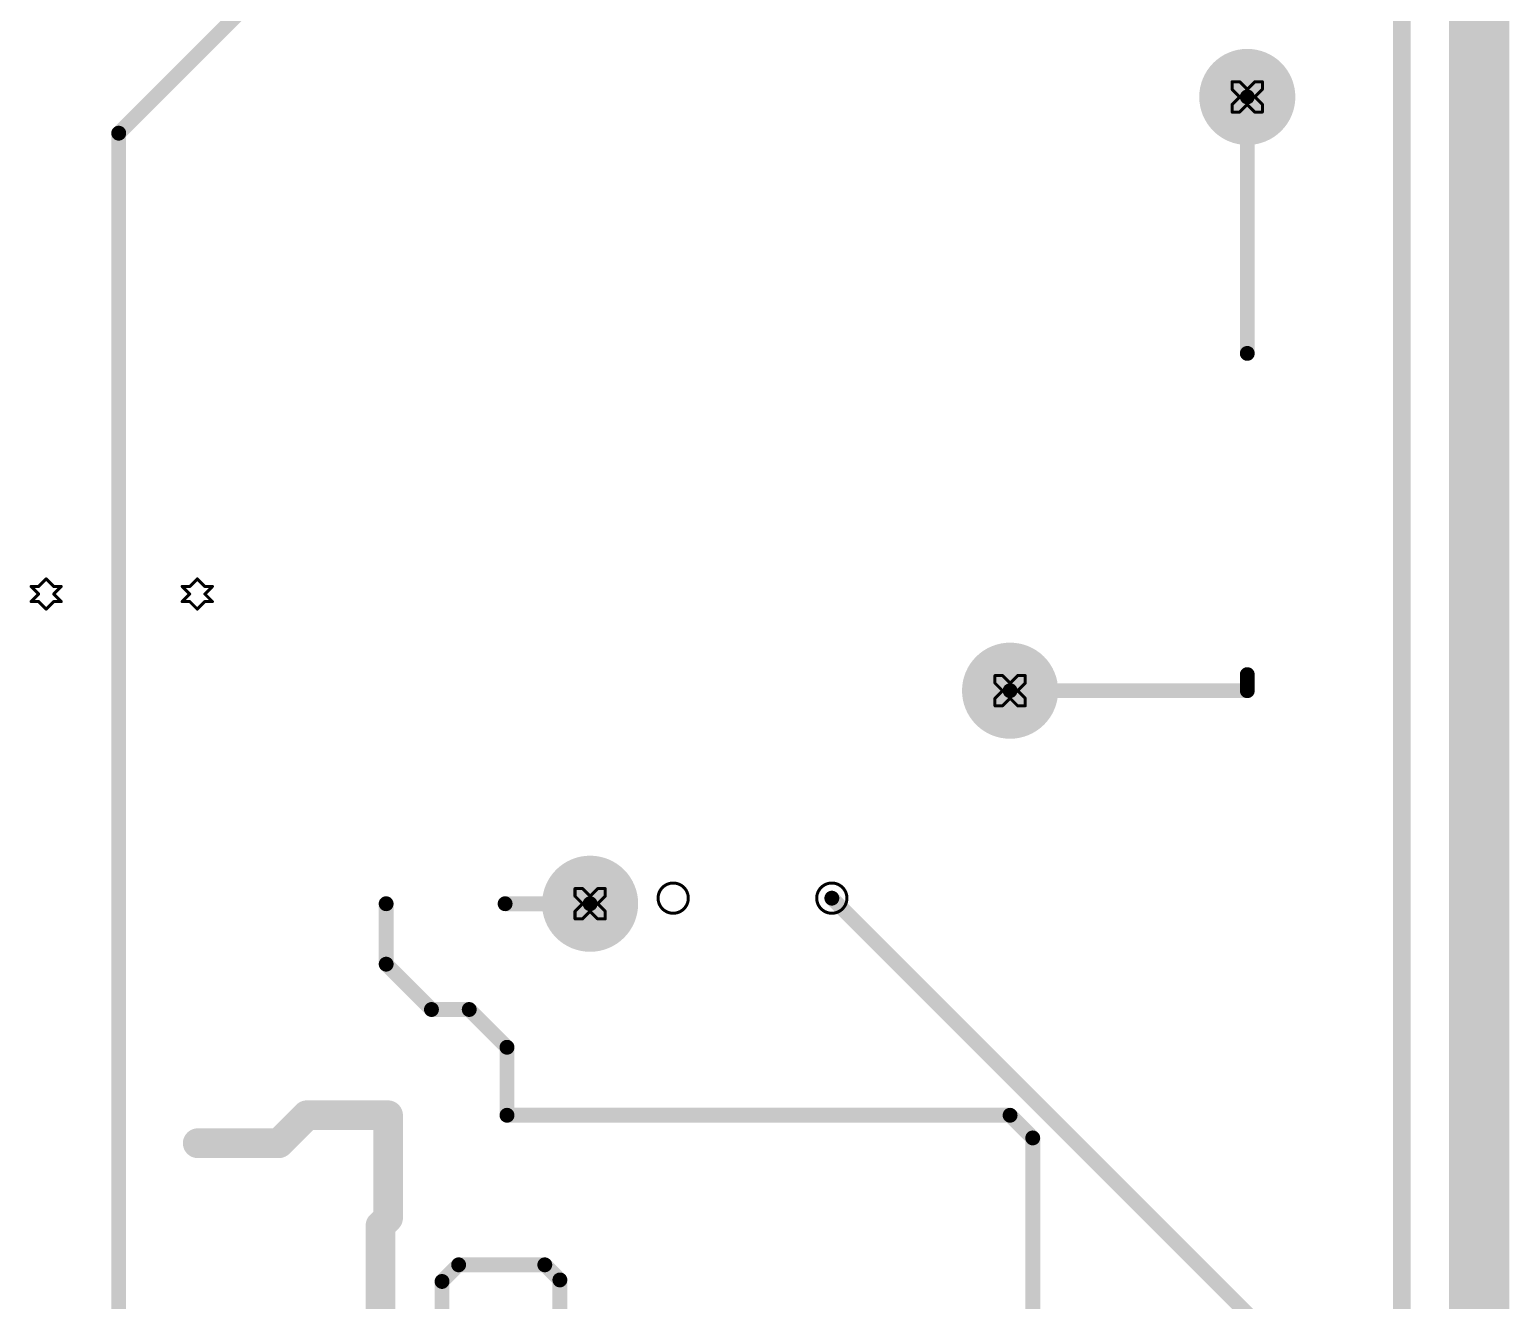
# Model space of a CAD drawing. Header units: millimetres. Extents: x 40 to 3761, y -469 to 920.
# Drawn here: x 3710.97 to 3760.73, y -331.99 to -289.26 of the extents above; entities that cross this region are included whole.
import ezdxf

# ---------------------------------------------------------------- set-up
doc = ezdxf.new("R2010")
doc.units = ezdxf.units.MM
for name, color, linetype in [('BottomSolder', 6, 'Continuous'), ('DrillDrawing', 1, 'Continuous'), ('InternalPlane1', 76, 'Continuous'), ('InternalPlane2', 16, 'Continuous'), ('KeepOutLayer', 6, 'Continuous'), ('MultiLayer', 9, 'Continuous'), ('TopLayer', 1, 'Continuous')]:
    doc.layers.add(name, color=color, linetype=linetype)

msp = doc.modelspace()

# ---------------------------------------------------------------- linework, layer by layer
at = {"layer": 'BottomSolder', "const_width": 1.203}
for points in [[(3751.312, -291.525, 1), (3752.515, -291.525, 1)], [(3743.336, -311.489, 1), (3744.54, -311.489, 1)], [(3729.214, -318.652, 1), (3730.417, -318.652, 1)]]:
    msp.add_lwpolyline(points, format="xyb", close=True, dxfattribs=at)
at = {"layer": 'DrillDrawing', "const_width": 0.102}
for points in [[(3751.406, -291.271), (3751.406, -291.017)], [(3751.406, -291.017), (3751.66, -291.017)], [(3751.66, -291.017), (3751.914, -291.271)], [(3751.914, -291.271), (3752.168, -291.017)], [(3752.168, -291.017), (3752.422, -291.017)], [(3752.422, -291.271), (3752.422, -291.017)], [(3751.406, -291.271), (3751.66, -291.525)], [(3751.406, -291.779), (3751.66, -291.525)], [(3752.168, -291.525), (3752.422, -291.271)], [(3752.168, -291.525), (3752.422, -291.779)], [(3751.406, -292.033), (3751.406, -291.779)], [(3751.406, -292.033), (3751.66, -292.033)], [(3751.66, -292.033), (3751.914, -291.779)], [(3751.914, -291.779), (3752.168, -292.033)], [(3752.168, -292.033), (3752.422, -292.033)], [(3752.422, -292.033), (3752.422, -291.779)], [(3711.02, -307.984), (3711.274, -308.238)], [(3711.02, -307.984), (3711.274, -307.984)], [(3711.274, -307.984), (3711.528, -307.73)], [(3711.528, -307.73), (3711.782, -307.984)], [(3711.782, -307.984), (3712.036, -307.984)], [(3711.782, -308.238), (3712.036, -307.984)], [(3716.1, -307.984), (3716.354, -308.238)], [(3716.1, -307.984), (3716.354, -307.984)], [(3716.354, -307.984), (3716.608, -307.73)], [(3716.608, -307.73), (3716.862, -307.984)], [(3716.862, -307.984), (3717.116, -307.984)], [(3716.862, -308.238), (3717.116, -307.984)], [(3711.02, -308.492), (3711.274, -308.238)], [(3711.02, -308.492), (3711.274, -308.492)], [(3711.274, -308.492), (3711.528, -308.746)], [(3711.528, -308.746), (3711.782, -308.492)], [(3711.782, -308.238), (3712.036, -308.492)], [(3711.782, -308.492), (3712.036, -308.492)], [(3716.1, -308.492), (3716.354, -308.238)], [(3716.1, -308.492), (3716.354, -308.492)], [(3716.354, -308.492), (3716.608, -308.746)], [(3716.608, -308.746), (3716.862, -308.492)], [(3716.862, -308.238), (3717.116, -308.492)], [(3716.862, -308.492), (3717.116, -308.492)], [(3743.43, -311.235), (3743.43, -310.981)], [(3743.43, -310.981), (3743.684, -310.981)], [(3743.684, -310.981), (3743.938, -311.235)], [(3743.938, -311.235), (3744.192, -310.981)], [(3744.192, -310.981), (3744.446, -310.981)], [(3744.446, -311.235), (3744.446, -310.981)], [(3743.43, -311.235), (3743.684, -311.489)], [(3743.43, -311.743), (3743.684, -311.489)], [(3744.192, -311.489), (3744.446, -311.235)], [(3744.192, -311.489), (3744.446, -311.743)], [(3743.43, -311.997), (3743.43, -311.743)], [(3743.43, -311.997), (3743.684, -311.997)], [(3743.684, -311.997), (3743.938, -311.743)], [(3743.938, -311.743), (3744.192, -311.997)], [(3744.192, -311.997), (3744.446, -311.997)], [(3744.446, -311.997), (3744.446, -311.743)], [(3729.308, -318.398), (3729.308, -318.144)], [(3729.308, -318.144), (3729.562, -318.144)], [(3729.308, -318.398), (3729.562, -318.652)], [(3729.562, -318.144), (3729.816, -318.398)], [(3729.816, -318.398), (3730.07, -318.144)], [(3730.07, -318.144), (3730.324, -318.144)], [(3730.07, -318.652), (3730.324, -318.398)], [(3730.324, -318.398), (3730.324, -318.144)], [(3729.308, -318.906), (3729.562, -318.652)], [(3729.308, -319.16), (3729.308, -318.906)], [(3729.562, -319.16), (3729.816, -318.906)], [(3729.816, -318.906), (3730.07, -319.16)], [(3730.07, -318.652), (3730.324, -318.906)], [(3730.324, -319.16), (3730.324, -318.906)], [(3729.308, -319.16), (3729.562, -319.16)], [(3730.07, -319.16), (3730.324, -319.16)]]:
    msp.add_lwpolyline(points, dxfattribs=at)
at = {"layer": 'DrillDrawing'}
for points, const_width in [([(3751.38, -291.017, 1), (3751.431, -291.017, 1)], 0.0508), ([(3751.38, -291.017, 1), (3751.431, -291.017, 1)], 0.0508), ([(3751.634, -291.017, 1), (3751.685, -291.017, 1)], 0.0508), ([(3751.634, -291.017, 1), (3751.685, -291.017, 1)], 0.0508), ([(3752.142, -291.017, 1), (3752.193, -291.017, 1)], 0.0508), ([(3752.142, -291.017, 1), (3752.193, -291.017, 1)], 0.0508), ([(3752.396, -291.017, 1), (3752.447, -291.017, 1)], 0.0508), ([(3752.396, -291.017, 1), (3752.447, -291.017, 1)], 0.0508), ([(3751.38, -291.271, 1), (3751.431, -291.271, 1)], 0.0508), ([(3751.38, -291.271, 1), (3751.431, -291.271, 1)], 0.0508), ([(3751.634, -291.525, 1), (3751.685, -291.525, 1)], 0.0508), ([(3751.634, -291.525, 1), (3751.685, -291.525, 1)], 0.0508), ([(3751.888, -291.271, 1), (3751.939, -291.271, 1)], 0.0508), ([(3751.888, -291.271, 1), (3751.939, -291.271, 1)], 0.0508), ([(3752.142, -291.525, 1), (3752.193, -291.525, 1)], 0.0508), ([(3752.142, -291.525, 1), (3752.193, -291.525, 1)], 0.0508), ([(3752.396, -291.271, 1), (3752.447, -291.271, 1)], 0.0508), ([(3752.396, -291.271, 1), (3752.447, -291.271, 1)], 0.0508), ([(3751.38, -291.779, 1), (3751.431, -291.779, 1)], 0.0508), ([(3751.38, -291.779, 1), (3751.431, -291.779, 1)], 0.0508), ([(3751.38, -292.033, 1), (3751.431, -292.033, 1)], 0.0508), ([(3751.38, -292.033, 1), (3751.431, -292.033, 1)], 0.0508), ([(3751.634, -292.033, 1), (3751.685, -292.033, 1)], 0.0508), ([(3751.634, -292.033, 1), (3751.685, -292.033, 1)], 0.0508), ([(3751.888, -291.779, 1), (3751.939, -291.779, 1)], 0.0508), ([(3751.888, -291.779, 1), (3751.939, -291.779, 1)], 0.0508), ([(3752.142, -292.033, 1), (3752.193, -292.033, 1)], 0.0508), ([(3752.142, -292.033, 1), (3752.193, -292.033, 1)], 0.0508), ([(3752.396, -291.779, 1), (3752.447, -291.779, 1)], 0.0508), ([(3752.396, -291.779, 1), (3752.447, -291.779, 1)], 0.0508), ([(3752.396, -292.033, 1), (3752.447, -292.033, 1)], 0.0508), ([(3752.396, -292.033, 1), (3752.447, -292.033, 1)], 0.0508), ([(3710.994, -307.984, 1), (3711.045, -307.984, 1)], 0.0508), ([(3710.994, -307.984, 1), (3711.045, -307.984, 1)], 0.0508), ([(3711.248, -307.984, 1), (3711.299, -307.984, 1)], 0.0508), ([(3711.248, -307.984, 1), (3711.299, -307.984, 1)], 0.0508), ([(3711.502, -307.73, 1), (3711.553, -307.73, 1)], 0.0508), ([(3711.502, -307.73, 1), (3711.553, -307.73, 1)], 0.0508), ([(3711.756, -307.984, 1), (3711.807, -307.984, 1)], 0.0508), ([(3711.756, -307.984, 1), (3711.807, -307.984, 1)], 0.0508), ([(3712.01, -307.984, 1), (3712.061, -307.984, 1)], 0.0508), ([(3712.01, -307.984, 1), (3712.061, -307.984, 1)], 0.0508), ([(3716.074, -307.984, 1), (3716.125, -307.984, 1)], 0.0508), ([(3716.074, -307.984, 1), (3716.125, -307.984, 1)], 0.0508), ([(3716.328, -307.984, 1), (3716.379, -307.984, 1)], 0.0508), ([(3716.328, -307.984, 1), (3716.379, -307.984, 1)], 0.0508), ([(3716.582, -307.73, 1), (3716.633, -307.73, 1)], 0.0508), ([(3716.582, -307.73, 1), (3716.633, -307.73, 1)], 0.0508), ([(3716.836, -307.984, 1), (3716.887, -307.984, 1)], 0.0508), ([(3716.836, -307.984, 1), (3716.887, -307.984, 1)], 0.0508), ([(3717.09, -307.984, 1), (3717.141, -307.984, 1)], 0.0508), ([(3717.09, -307.984, 1), (3717.141, -307.984, 1)], 0.0508), ([(3710.994, -308.492, 1), (3711.045, -308.492, 1)], 0.0508), ([(3710.994, -308.492, 1), (3711.045, -308.492, 1)], 0.0508), ([(3711.248, -308.238, 1), (3711.299, -308.238, 1)], 0.0508), ([(3711.248, -308.238, 1), (3711.299, -308.238, 1)], 0.0508), ([(3711.248, -308.492, 1), (3711.299, -308.492, 1)], 0.0508), ([(3711.248, -308.492, 1), (3711.299, -308.492, 1)], 0.0508), ([(3711.756, -308.238, 1), (3711.807, -308.238, 1)], 0.0508), ([(3711.756, -308.238, 1), (3711.807, -308.238, 1)], 0.0508), ([(3711.756, -308.492, 1), (3711.807, -308.492, 1)], 0.0508), ([(3711.756, -308.492, 1), (3711.807, -308.492, 1)], 0.0508), ([(3712.01, -308.492, 1), (3712.061, -308.492, 1)], 0.0508), ([(3712.01, -308.492, 1), (3712.061, -308.492, 1)], 0.0508), ([(3716.074, -308.492, 1), (3716.125, -308.492, 1)], 0.0508), ([(3716.074, -308.492, 1), (3716.125, -308.492, 1)], 0.0508), ([(3716.328, -308.238, 1), (3716.379, -308.238, 1)], 0.0508), ([(3716.328, -308.238, 1), (3716.379, -308.238, 1)], 0.0508), ([(3716.328, -308.492, 1), (3716.379, -308.492, 1)], 0.0508), ([(3716.328, -308.492, 1), (3716.379, -308.492, 1)], 0.0508), ([(3716.836, -308.238, 1), (3716.887, -308.238, 1)], 0.0508), ([(3716.836, -308.238, 1), (3716.887, -308.238, 1)], 0.0508), ([(3716.836, -308.492, 1), (3716.887, -308.492, 1)], 0.0508), ([(3716.836, -308.492, 1), (3716.887, -308.492, 1)], 0.0508), ([(3717.09, -308.492, 1), (3717.141, -308.492, 1)], 0.0508), ([(3717.09, -308.492, 1), (3717.141, -308.492, 1)], 0.0508), ([(3711.502, -308.746, 1), (3711.553, -308.746, 1)], 0.0508), ([(3711.502, -308.746, 1), (3711.553, -308.746, 1)], 0.0508), ([(3716.582, -308.746, 1), (3716.633, -308.746, 1)], 0.0508), ([(3716.582, -308.746, 1), (3716.633, -308.746, 1)], 0.0508), ([(3743.405, -310.981, 1), (3743.455, -310.981, 1)], 0.0508), ([(3743.405, -310.981, 1), (3743.455, -310.981, 1)], 0.0508), ([(3743.659, -310.981, 1), (3743.709, -310.981, 1)], 0.0508), ([(3743.659, -310.981, 1), (3743.709, -310.981, 1)], 0.0508), ([(3744.167, -310.981, 1), (3744.217, -310.981, 1)], 0.0508), ([(3744.167, -310.981, 1), (3744.217, -310.981, 1)], 0.0508), ([(3744.421, -310.981, 1), (3744.471, -310.981, 1)], 0.0508), ([(3744.421, -310.981, 1), (3744.471, -310.981, 1)], 0.0508), ([(3743.405, -311.235, 1), (3743.455, -311.235, 1)], 0.0508), ([(3743.405, -311.235, 1), (3743.455, -311.235, 1)], 0.0508), ([(3743.659, -311.489, 1), (3743.709, -311.489, 1)], 0.0508), ([(3743.659, -311.489, 1), (3743.709, -311.489, 1)], 0.0508), ([(3743.913, -311.235, 1), (3743.963, -311.235, 1)], 0.0508), ([(3743.913, -311.235, 1), (3743.963, -311.235, 1)], 0.0508), ([(3744.167, -311.489, 1), (3744.217, -311.489, 1)], 0.0508), ([(3744.167, -311.489, 1), (3744.217, -311.489, 1)], 0.0508), ([(3744.421, -311.235, 1), (3744.471, -311.235, 1)], 0.0508), ([(3744.421, -311.235, 1), (3744.471, -311.235, 1)], 0.0508), ([(3743.405, -311.743, 1), (3743.455, -311.743, 1)], 0.0508), ([(3743.405, -311.743, 1), (3743.455, -311.743, 1)], 0.0508), ([(3743.405, -311.997, 1), (3743.455, -311.997, 1)], 0.0508), ([(3743.405, -311.997, 1), (3743.455, -311.997, 1)], 0.0508), ([(3743.659, -311.997, 1), (3743.709, -311.997, 1)], 0.0508), ([(3743.659, -311.997, 1), (3743.709, -311.997, 1)], 0.0508), ([(3743.913, -311.743, 1), (3743.963, -311.743, 1)], 0.0508), ([(3743.913, -311.743, 1), (3743.963, -311.743, 1)], 0.0508), ([(3744.167, -311.997, 1), (3744.217, -311.997, 1)], 0.0508), ([(3744.167, -311.997, 1), (3744.217, -311.997, 1)], 0.0508), ([(3744.421, -311.743, 1), (3744.471, -311.743, 1)], 0.0508), ([(3744.421, -311.743, 1), (3744.471, -311.743, 1)], 0.0508), ([(3744.421, -311.997, 1), (3744.471, -311.997, 1)], 0.0508), ([(3744.421, -311.997, 1), (3744.471, -311.997, 1)], 0.0508), ([(3733.118, -318.464, 1), (3732.102, -318.464, 1)], 0.102), ([(3738.452, -318.464, 1), (3737.436, -318.464, 1)], 0.102), ([(3729.282, -318.144, 1), (3729.333, -318.144, 1)], 0.0508), ([(3729.282, -318.144, 1), (3729.333, -318.144, 1)], 0.0508), ([(3729.282, -318.398, 1), (3729.333, -318.398, 1)], 0.0508), ([(3729.282, -318.398, 1), (3729.333, -318.398, 1)], 0.0508), ([(3729.536, -318.144, 1), (3729.587, -318.144, 1)], 0.0508), ([(3729.536, -318.144, 1), (3729.587, -318.144, 1)], 0.0508), ([(3729.79, -318.398, 1), (3729.841, -318.398, 1)], 0.0508), ([(3729.79, -318.398, 1), (3729.841, -318.398, 1)], 0.0508), ([(3730.044, -318.144, 1), (3730.095, -318.144, 1)], 0.0508), ([(3730.044, -318.144, 1), (3730.095, -318.144, 1)], 0.0508), ([(3730.298, -318.144, 1), (3730.349, -318.144, 1)], 0.0508), ([(3730.298, -318.144, 1), (3730.349, -318.144, 1)], 0.0508), ([(3730.298, -318.398, 1), (3730.349, -318.398, 1)], 0.0508), ([(3730.298, -318.398, 1), (3730.349, -318.398, 1)], 0.0508), ([(3732.076, -318.464, 1), (3732.127, -318.464, 1)], 0.0508), ([(3733.092, -318.464, 1), (3733.143, -318.464, 1)], 0.0508), ([(3737.41, -318.464, 1), (3737.461, -318.464, 1)], 0.0508), ([(3738.426, -318.464, 1), (3738.477, -318.464, 1)], 0.0508), ([(3729.282, -318.906, 1), (3729.333, -318.906, 1)], 0.0508), ([(3729.282, -318.906, 1), (3729.333, -318.906, 1)], 0.0508), ([(3729.536, -318.652, 1), (3729.587, -318.652, 1)], 0.0508), ([(3729.536, -318.652, 1), (3729.587, -318.652, 1)], 0.0508), ([(3729.79, -318.906, 1), (3729.841, -318.906, 1)], 0.0508), ([(3729.79, -318.906, 1), (3729.841, -318.906, 1)], 0.0508), ([(3730.044, -318.652, 1), (3730.095, -318.652, 1)], 0.0508), ([(3730.044, -318.652, 1), (3730.095, -318.652, 1)], 0.0508), ([(3730.298, -318.906, 1), (3730.349, -318.906, 1)], 0.0508), ([(3730.298, -318.906, 1), (3730.349, -318.906, 1)], 0.0508), ([(3729.282, -319.16, 1), (3729.333, -319.16, 1)], 0.0508), ([(3729.282, -319.16, 1), (3729.333, -319.16, 1)], 0.0508), ([(3729.536, -319.16, 1), (3729.587, -319.16, 1)], 0.0508), ([(3729.536, -319.16, 1), (3729.587, -319.16, 1)], 0.0508), ([(3730.044, -319.16, 1), (3730.095, -319.16, 1)], 0.0508), ([(3730.044, -319.16, 1), (3730.095, -319.16, 1)], 0.0508), ([(3730.298, -319.16, 1), (3730.349, -319.16, 1)], 0.0508), ([(3730.298, -319.16, 1), (3730.349, -319.16, 1)], 0.0508)]:
    msp.add_lwpolyline(points, format="xyb", close=True, dxfattribs=dict(at, const_width=const_width))
at = {"layer": 'InternalPlane1', "const_width": 2.032}
msp.add_lwpolyline([(3759.712, -468.004), (3759.712, -168.004)], dxfattribs=at)
at = {"layer": 'InternalPlane1', "const_width": 1.616}
for points in [[(3751.106, -291.525, 1), (3752.722, -291.525, 1)], [(3743.13, -311.489, 1), (3744.746, -311.489, 1)], [(3729.008, -318.652, 1), (3730.624, -318.652, 1)]]:
    msp.add_lwpolyline(points, format="xyb", close=True, dxfattribs=at)
at = {"layer": 'InternalPlane2', "const_width": 2.032}
msp.add_lwpolyline([(3759.712, -468.004), (3759.712, -168.004)], dxfattribs=at)
at = {"layer": 'InternalPlane2', "const_width": 1.616}
for points in [[(3751.106, -291.525, 1), (3752.722, -291.525, 1)], [(3743.13, -311.489, 1), (3744.746, -311.489, 1)], [(3729.008, -318.652, 1), (3730.624, -318.652, 1)]]:
    msp.add_lwpolyline(points, format="xyb", close=True, dxfattribs=at)
at = {"layer": 'KeepOutLayer', "const_width": 0.6}
msp.add_lwpolyline([(3757.112, -465.404), (3757.112, -170.604)], dxfattribs=at)
at = {"layer": 'MultiLayer', "const_width": 1}
for points in [[(3751.414, -291.525, 1), (3752.414, -291.525, 1)], [(3743.438, -311.489, 1), (3744.438, -311.489, 1)], [(3729.316, -318.652, 1), (3730.316, -318.652, 1)]]:
    msp.add_lwpolyline(points, format="xyb", close=True, dxfattribs=at)
at = {"layer": 'TopLayer'}
for points, const_width in [([(3713.966, -292.744), (3718.182, -288.528)], 0.5), ([(3751.914, -300.148), (3751.914, -291.525)], 0.5), ([(3713.966, -342.172), (3713.966, -292.744)], 0.5), ([(3751.914, -311.489), (3751.914, -310.948)], 0.5), ([(3743.938, -311.489), (3751.914, -311.489)], 0.5), ([(3722.958, -320.684), (3722.958, -318.652)], 0.5), ([(3726.958, -318.652), (3729.816, -318.652)], 0.5), ([(3737.944, -318.464), (3754.098, -334.618)], 0.5), ([(3722.958, -320.684), (3724.482, -322.208)], 0.5), ([(3724.482, -322.208), (3725.752, -322.208)], 0.5), ([(3725.752, -322.208), (3727.022, -323.478)], 0.5), ([(3727.022, -325.764), (3727.022, -323.478)], 0.5), ([(3719.351, -326.704), (3720.291, -325.764)], 1), ([(3720.291, -325.764), (3723.022, -325.764)], 1), ([(3723.022, -329.218), (3723.022, -325.764)], 1), ([(3727.022, -325.764), (3743.938, -325.764)], 0.5), ([(3743.938, -325.764), (3744.7, -326.526)], 0.5), ([(3716.624, -326.704), (3719.351, -326.704)], 1), ([(3744.7, -342.223), (3744.7, -326.526)], 0.5), ([(3722.768, -329.472), (3723.022, -329.218)], 1), ([(3722.768, -332.876), (3722.768, -329.472)], 1), ([(3724.837, -331.352), (3725.396, -330.793)], 0.5), ([(3725.396, -330.793), (3728.292, -330.793)], 0.5), ([(3728.292, -330.793), (3728.8, -331.301)], 0.5), ([(3724.837, -334.983), (3724.837, -331.352)], 0.5), ([(3728.8, -332.978), (3728.8, -331.301)], 0.5)]:
    msp.add_lwpolyline(points, dxfattribs=dict(at, const_width=const_width))
for points, const_width in [([(3751.414, -291.525, 1), (3752.414, -291.525, 1)], 1), ([(3751.789, -291.525, 1), (3752.039, -291.525, 1)], 0.25), ([(3713.841, -292.744, 1), (3714.091, -292.744, 1)], 0.25), ([(3713.841, -292.744, 1), (3714.091, -292.744, 1)], 0.25), ([(3751.789, -300.148, 1), (3752.039, -300.148, 1)], 0.25), ([(3743.438, -311.489, 1), (3744.438, -311.489, 1)], 1), ([(3751.789, -310.948, 1), (3752.039, -310.948, 1)], 0.25), ([(3743.813, -311.489, 1), (3744.063, -311.489, 1)], 0.25), ([(3751.789, -311.489, 1), (3752.039, -311.489, 1)], 0.25), ([(3751.789, -311.489, 1), (3752.039, -311.489, 1)], 0.25), ([(3729.316, -318.652, 1), (3730.316, -318.652, 1)], 1), ([(3722.833, -318.652, 1), (3723.083, -318.652, 1)], 0.25), ([(3726.833, -318.652, 1), (3727.083, -318.652, 1)], 0.25), ([(3729.691, -318.652, 1), (3729.941, -318.652, 1)], 0.25), ([(3737.819, -318.464, 1), (3738.069, -318.464, 1)], 0.25), ([(3722.833, -320.684, 1), (3723.083, -320.684, 1)], 0.25), ([(3722.833, -320.684, 1), (3723.083, -320.684, 1)], 0.25), ([(3724.357, -322.208, 1), (3724.607, -322.208, 1)], 0.25), ([(3724.357, -322.208, 1), (3724.607, -322.208, 1)], 0.25), ([(3725.627, -322.208, 1), (3725.877, -322.208, 1)], 0.25), ([(3725.627, -322.208, 1), (3725.877, -322.208, 1)], 0.25), ([(3726.897, -323.478, 1), (3727.147, -323.478, 1)], 0.25), ([(3726.897, -323.478, 1), (3727.147, -323.478, 1)], 0.25), ([(3720.041, -325.764, 1), (3720.541, -325.764, 1)], 0.5), ([(3720.041, -325.764, 1), (3720.541, -325.764, 1)], 0.5), ([(3722.772, -325.764, 1), (3723.272, -325.764, 1)], 0.5), ([(3722.772, -325.764, 1), (3723.272, -325.764, 1)], 0.5), ([(3726.897, -325.764, 1), (3727.147, -325.764, 1)], 0.25), ([(3726.897, -325.764, 1), (3727.147, -325.764, 1)], 0.25), ([(3743.813, -325.764, 1), (3744.063, -325.764, 1)], 0.25), ([(3743.813, -325.764, 1), (3744.063, -325.764, 1)], 0.25), ([(3716.374, -326.704, 1), (3716.874, -326.704, 1)], 0.5), ([(3719.101, -326.704, 1), (3719.601, -326.704, 1)], 0.5), ([(3719.101, -326.704, 1), (3719.601, -326.704, 1)], 0.5), ([(3744.575, -326.526, 1), (3744.825, -326.526, 1)], 0.25), ([(3744.575, -326.526, 1), (3744.825, -326.526, 1)], 0.25), ([(3722.772, -329.218, 1), (3723.272, -329.218, 1)], 0.5), ([(3722.772, -329.218, 1), (3723.272, -329.218, 1)], 0.5), ([(3722.518, -329.472, 1), (3723.018, -329.472, 1)], 0.5), ([(3722.518, -329.472, 1), (3723.018, -329.472, 1)], 0.5), ([(3725.271, -330.793, 1), (3725.521, -330.793, 1)], 0.25), ([(3725.271, -330.793, 1), (3725.521, -330.793, 1)], 0.25), ([(3728.167, -330.793, 1), (3728.417, -330.793, 1)], 0.25), ([(3728.167, -330.793, 1), (3728.417, -330.793, 1)], 0.25), ([(3724.712, -331.352, 1), (3724.962, -331.352, 1)], 0.25), ([(3724.712, -331.352, 1), (3724.962, -331.352, 1)], 0.25), ([(3728.675, -331.301, 1), (3728.925, -331.301, 1)], 0.25), ([(3728.675, -331.301, 1), (3728.925, -331.301, 1)], 0.25)]:
    msp.add_lwpolyline(points, format="xyb", close=True, dxfattribs=dict(at, const_width=const_width))

doc.saveas('drawing.dxf')
